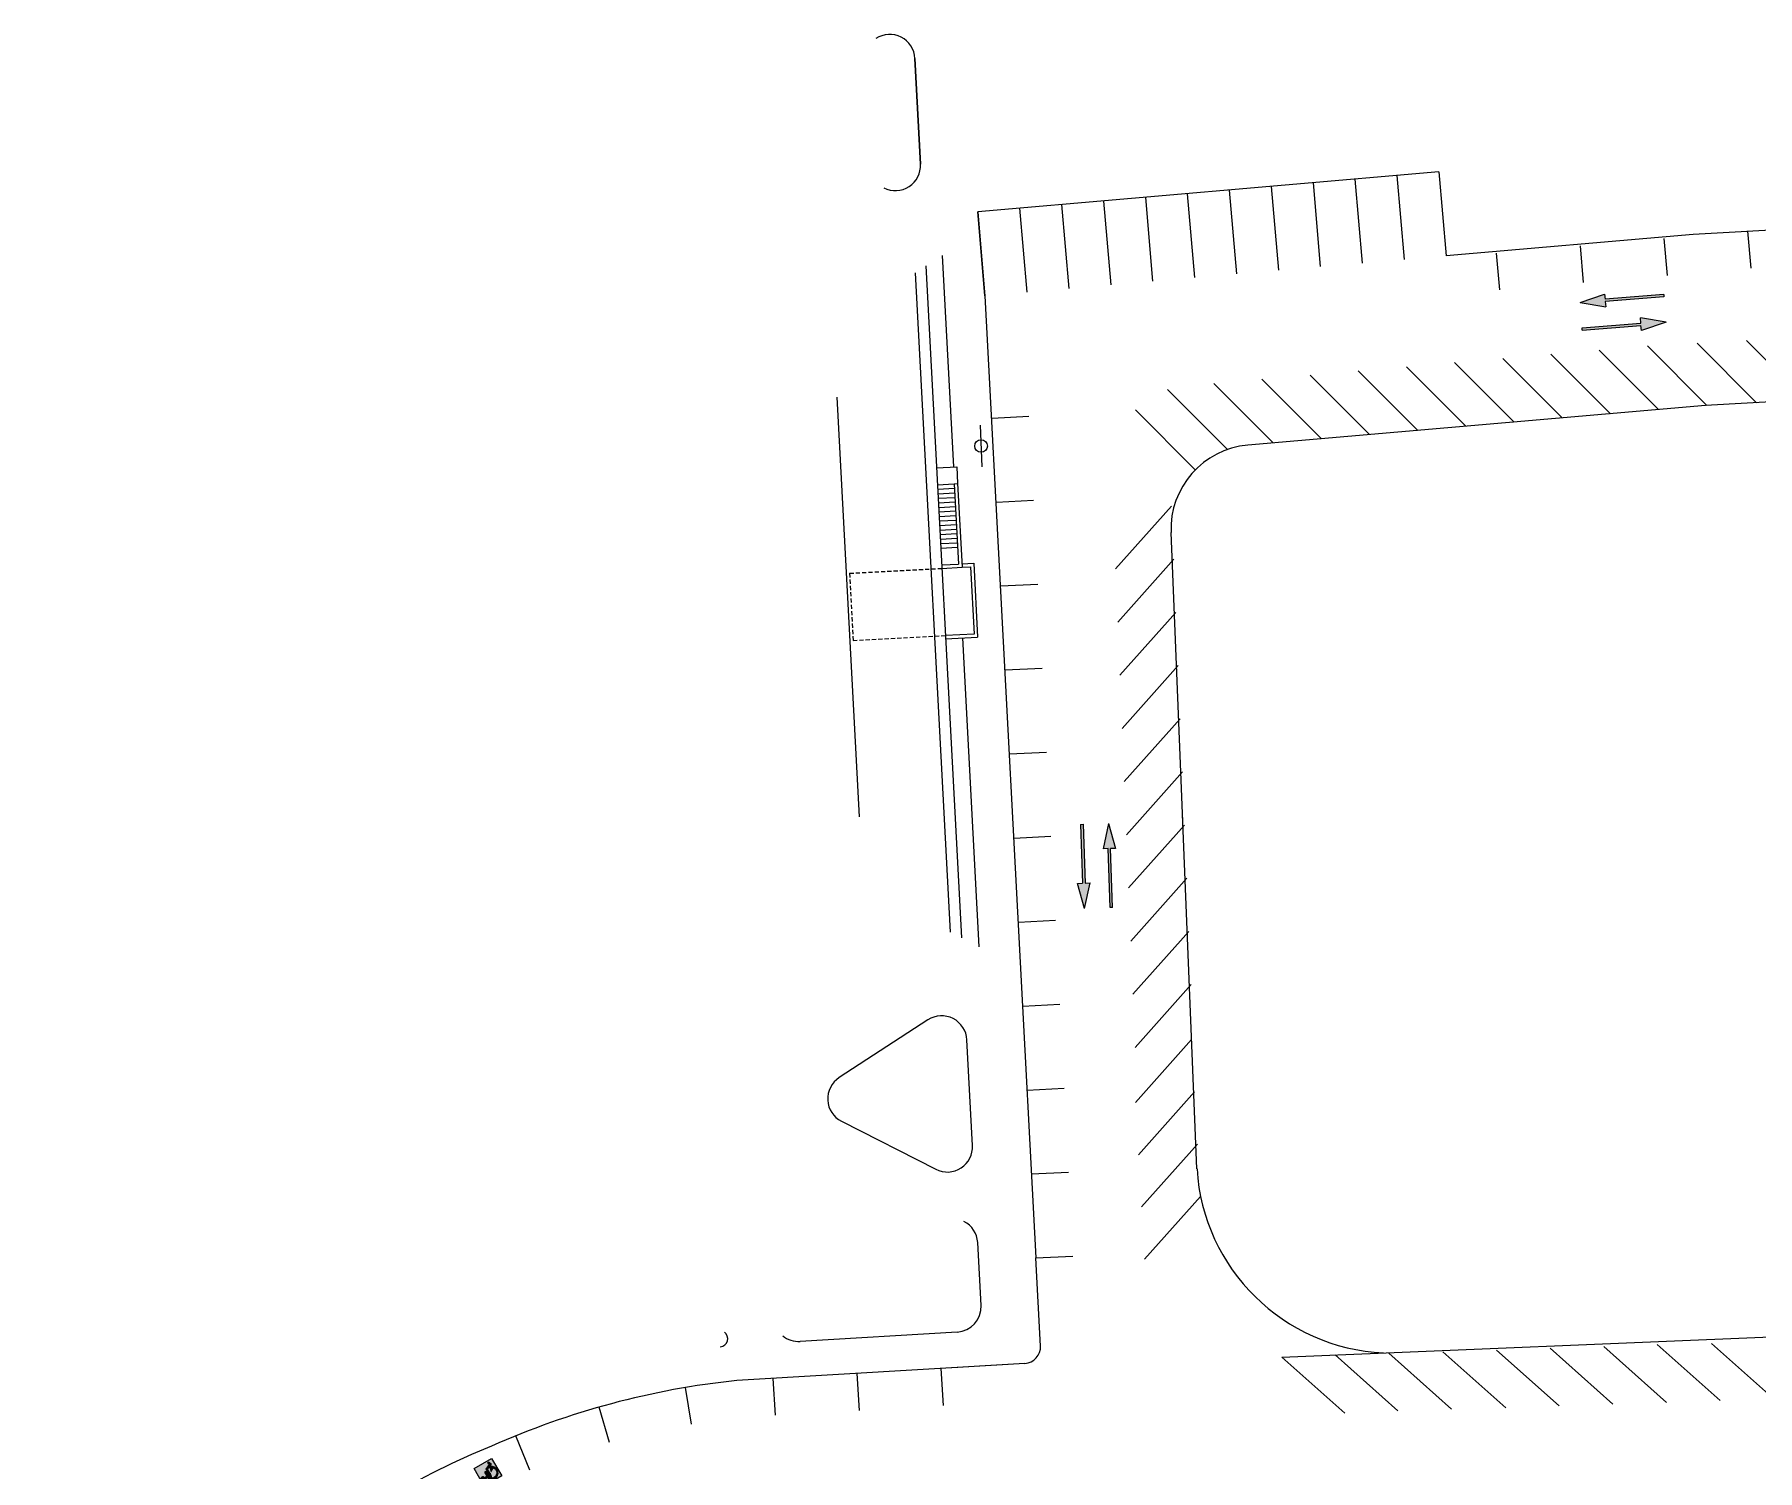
# Model space of a CAD drawing. Header units: millimetres. Extents: x 34038 to 35840, y 10511 to 10922.
# Drawn here: x 34836.2 to 34938.6, y 10783.7 to 10869.1 of the extents above; entities that cross this region are included whole.
import ezdxf

# ---------------------------------------------------------------- set-up
doc = ezdxf.new("R2010")
doc.units = ezdxf.units.MM
doc.linetypes.add('HIDDEN', pattern=[0.375, 0.25, -0.125])
for name, color, linetype in [('_0', 7, 'Continuous'), ('GUIA', 7, 'Continuous'), ('PINTURA BRANCA', 7, 'Continuous')]:
    doc.layers.add(name, color=color, linetype=linetype)

# ---------------------------------------------------------------- blocks, each defined once
blk = doc.blocks.new('A$C51C17A21')
at = {"layer": 'PINTURA BRANCA'}
h = blk.add_hatch(color=152, dxfattribs=at)
h.paths.add_polyline_path([(9.18, 9.16), (0, 9.16), (0, 0), (9.18, 0)])
edge = h.paths.add_edge_path(flags=16)
edge.add_line((5.42, 5.76), (5.42, 5.28))
edge.add_line((5.42, 5.28), (3.37, 5.27))
edge.add_line((3.37, 5.27), (3.43, 4.61))
edge.add_line((3.43, 4.61), (6.32, 4.61))
edge.add_line((6.32, 4.61), (7.29, 2.15))
edge.add_line((7.29, 2.15), (8.27, 2.56))
edge.add_line((8.27, 2.56), (8.46, 2.11))
edge.add_line((8.46, 2.11), (7.03, 1.5))
edge.add_line((7.03, 1.5), (5.99, 4.12))
edge.add_line((5.99, 4.12), (3.01, 4.12))
edge.add_line((3.01, 4.12), (2.54, 8.16))
edge.add_arc((3.21, 8.05), 0.674, 90.8611, 171.26519, ccw=False)
edge.add_line((3.2, 8.73), (3.43, 8.72))
edge.add_arc((3.42, 8.04), 0.683, 6.99311, 89.28843, ccw=False)
edge.add_line((4.1, 8.12), (4.1, 8.07))
edge.add_arc((3.37, 8.05), 0.728, -109.66773, 1.17652, ccw=False)
edge.add_line((3.13, 7.37), (3.31, 5.77))
edge.add_line((3.31, 5.77), (5.42, 5.76))
edge = h.paths.add_edge_path(flags=16)
edge.add_line((6.14, 2.95), (6.4, 2.33))
edge.add_arc((3.55, 3.57), 3.11, 302.00991, 336.55055, ccw=False)
edge.add_arc((3.61, 3.38), 2.92, 162.53179, 302.79361, ccw=False)
edge.add_arc((3.41, 3.34), 2.74, 108.78633, 160.4388, ccw=False)
edge.add_line((2.53, 5.94), (2.58, 5.48))
edge.add_arc((3.41, 3.34), 2.3, 111.23629, 160.23705)
edge.add_arc((3.61, 3.38), 2.47, 162.72014, 302.86373)
edge.add_arc((3.55, 3.57), 2.67, 301.94448, 346.71391)
h = blk.add_hatch(color=256, dxfattribs=at)
edge = h.paths.add_edge_path()
edge.add_arc((3.37, 8.05), 0.728, 250.33227, 361.17652)
edge.add_line((4.1, 8.07), (4.1, 8.12))
edge.add_arc((3.42, 8.04), 0.683, 6.99311, 89.28843)
edge.add_line((3.43, 8.72), (3.2, 8.73))
edge.add_arc((3.21, 8.05), 0.674, 90.8611, 171.26519)
edge.add_line((2.54, 8.16), (3.01, 4.12))
edge.add_line((3.01, 4.12), (5.99, 4.12))
edge.add_line((5.99, 4.12), (7.03, 1.5))
edge.add_line((7.03, 1.5), (8.46, 2.11))
edge.add_line((8.46, 2.11), (8.27, 2.56))
edge.add_line((8.27, 2.56), (7.29, 2.15))
edge.add_line((7.29, 2.15), (6.32, 4.61))
edge.add_line((6.32, 4.61), (3.43, 4.61))
edge.add_line((3.43, 4.61), (3.37, 5.27))
edge.add_line((3.37, 5.27), (5.42, 5.28))
edge.add_line((5.42, 5.28), (5.42, 5.76))
edge.add_line((5.42, 5.76), (3.31, 5.77))
edge.add_line((3.31, 5.77), (3.13, 7.37))
edge = h.paths.add_edge_path()
edge.add_arc((3.41, 3.34), 2.3, 111.23629, 160.23705, ccw=False)
edge.add_line((2.58, 5.48), (2.53, 5.94))
edge.add_arc((3.41, 3.34), 2.74, 108.78633, 160.4388)
edge.add_arc((3.61, 3.38), 2.92, 162.53179, 302.79361)
edge.add_arc((3.55, 3.57), 3.11, 302.00991, 336.55055)
edge.add_line((6.4, 2.33), (6.14, 2.95))
edge.add_arc((3.55, 3.57), 2.67, 301.94448, 346.71391, ccw=False)
edge.add_arc((3.61, 3.38), 2.47, 162.72014, 302.86373, ccw=False)
blk.add_lwpolyline([(9.18, 0), (0, 0), (0, 9.16), (9.18, 9.16)], close=True, dxfattribs=at)
blk.add_lwpolyline([(8.46, 2.11), (7.03, 1.5), (5.99, 4.12), (3.01, 4.12), (2.54, 8.16, -0.527104), (3.2, 8.73), (3.43, 8.72, -0.375354), (4.1, 8.12), (4.1, 8.07, -0.525258), (3.13, 7.37), (3.31, 5.77), (5.42, 5.77), (5.42, 5.28), (3.37, 5.27), (3.43, 4.61), (6.32, 4.61), (7.29, 2.15), (8.27, 2.56)], format="xyb", close=True, dxfattribs=at)
at = {"layer": 'PINTURA BRANCA', "color": 250}
for points in [[(3.13, 7.37, 0.525258), (4.1, 8.07), (4.1, 8.12, 0.375354), (3.43, 8.72), (3.2, 8.73, 0.365968), (2.54, 8.16), (3.01, 4.12), (5.99, 4.12), (7.03, 1.5), (8.46, 2.11), (8.27, 2.56), (7.29, 2.15), (6.32, 4.61), (3.43, 4.61), (3.37, 5.27), (5.42, 5.28), (5.42, 5.77), (3.31, 5.77)], [(1.25, 4.12, -0.217125), (2.58, 5.48), (2.53, 5.94, 0.229272), (0.83, 4.26, 0.701911), (5.19, 0.93, 0.151864), (6.4, 2.33), (6.14, 2.95, -0.197867), (4.96, 1.31, -0.701142)]]:
    blk.add_lwpolyline(points, format="xyb", close=True, dxfattribs=at)
at = {"layer": 'PINTURA BRANCA'}
for points in [[(6.4, 2.33, -0.151864), (5.19, 0.93, -0.701911), (0.83, 4.26, -0.229272), (2.53, 5.94)], [(6.14, 2.95, -0.197867), (4.96, 1.31, -0.701142), (1.25, 4.12, -0.217125), (2.58, 5.48, 0.046868)]]:
    blk.add_lwpolyline(points, format="xyb", dxfattribs=at)
for points in [[(2.58, 5.48), (2.53, 5.94)], [(6.14, 2.95), (6.4, 2.33)]]:
    blk.add_lwpolyline(points, dxfattribs=at)
blk = doc.blocks.new('POST')
at = {"color": 7}
blk.add_line((-4.93, 0), (4.93, 0), dxfattribs=at)
blk.add_circle((0, 0), 1.5, dxfattribs=at)

msp = doc.modelspace()

# ---------------------------------------------------------------- hatches: boundary and pattern name
for points in [[(34928.011, 10853.176), (34929.475, 10853.672), (34929.5, 10853.373), (34932.988, 10853.657), (34933, 10853.507), (34929.512, 10853.223), (34929.536, 10852.924)], [(34933.123, 10851.999), (34931.659, 10851.503), (34931.634, 10851.802), (34928.146, 10851.518), (34928.134, 10851.668), (34931.622, 10851.952), (34931.598, 10852.251)], [(34898.573, 10817.157), (34898.147, 10818.643), (34898.447, 10818.654), (34898.327, 10822.152), (34898.477, 10822.157), (34898.596, 10818.659), (34898.896, 10818.669)], [(34899.989, 10822.208), (34900.415, 10820.722), (34900.115, 10820.712), (34900.235, 10817.214), (34900.085, 10817.209), (34899.966, 10820.707), (34899.666, 10820.696)]]:
    msp.add_hatch(color=256).paths.add_polyline_path(points)

# ---------------------------------------------------------------- linework, layer by layer
at = {"color": 2}
for p, q in [((34888.486, 10867.685), (34888.819, 10861.399)), ((34888.819, 10861.399), (34888.486, 10867.685)), ((34889.14, 10855.345), (34891.256, 10815.401)), ((34888.511, 10854.936), (34890.587, 10815.742)), ((34883.844, 10847.554), (34885.166, 10822.589)), ((34883.844, 10847.554), (34885.166, 10822.589)), ((34890.827, 10842.396), (34891.08, 10837.623)), ((34891.027, 10842.407), (34891.291, 10837.434)), ((34891.291, 10837.434), (34891.79, 10837.46)), ((34891.79, 10837.46), (34892.002, 10833.466)), ((34892.002, 10833.466), (34890.304, 10833.376))]:
    msp.add_line(p, q, dxfattribs=at)
for p, q in [((34888.486, 10867.685), (34888.819, 10861.399)), ((34890.108, 10855.975), (34890.774, 10843.395)), ((34928.011, 10853.176), (34929.475, 10853.672)), ((34928.011, 10853.176), (34929.536, 10852.924)), ((34929.475, 10853.672), (34929.5, 10853.373)), ((34932.988, 10853.657), (34929.5, 10853.373)), ((34933, 10853.507), (34929.512, 10853.223)), ((34929.512, 10853.223), (34929.536, 10852.924)), ((34932.988, 10853.657), (34933, 10853.507)), ((34931.622, 10851.952), (34931.598, 10852.251)), ((34933.123, 10851.999), (34931.598, 10852.251)), ((34928.134, 10851.668), (34931.622, 10851.952)), ((34928.146, 10851.518), (34928.134, 10851.668)), ((34928.146, 10851.518), (34931.634, 10851.802)), ((34931.659, 10851.503), (34931.634, 10851.802)), ((34933.123, 10851.999), (34931.659, 10851.503)), ((34891.313, 10833.229), (34892.285, 10814.878)), ((34898.327, 10822.152), (34898.477, 10822.157)), ((34898.327, 10822.152), (34898.447, 10818.654)), ((34898.477, 10822.157), (34898.596, 10818.659)), ((34899.989, 10822.208), (34899.666, 10820.696)), ((34899.989, 10822.208), (34900.415, 10820.722)), ((34899.966, 10820.707), (34899.666, 10820.696)), ((34900.085, 10817.209), (34899.966, 10820.707)), ((34900.415, 10820.722), (34900.115, 10820.712)), ((34900.235, 10817.214), (34900.115, 10820.712)), ((34898.147, 10818.643), (34898.447, 10818.654)), ((34898.573, 10817.157), (34898.147, 10818.643)), ((34898.573, 10817.157), (34898.896, 10818.669)), ((34898.596, 10818.659), (34898.896, 10818.669)), ((34900.235, 10817.214), (34900.085, 10817.209)), ((34895.955, 10791.143), (34895.681, 10796.375)), ((34895.955, 10791.143), (34895.681, 10796.375))]:
    msp.add_line(p, q)
at = {"linetype": 'Continuous'}
for p, q in [((34889.776, 10843.342), (34890.974, 10843.406)), ((34889.843, 10842.074), (34890.842, 10842.127)), ((34889.857, 10841.804), (34890.856, 10841.857)), ((34889.872, 10841.535), (34890.87, 10841.588)), ((34889.886, 10841.265), (34890.885, 10841.318)), ((34889.9, 10840.995), (34890.899, 10841.048)), ((34889.914, 10840.726), (34890.913, 10840.779)), ((34889.929, 10840.456), (34890.927, 10840.509)), ((34889.943, 10840.186), (34890.942, 10840.239)), ((34889.957, 10839.917), (34890.956, 10839.97)), ((34889.972, 10839.647), (34890.97, 10839.7)), ((34889.986, 10839.378), (34890.985, 10839.431)), ((34890, 10839.108), (34890.999, 10839.161)), ((34890.014, 10838.838), (34891.013, 10838.891)), ((34890.029, 10838.569), (34891.027, 10838.622)), ((34895.015, 10790.105), (34877.901, 10789.09)), ((34895.015, 10790.105), (34877.901, 10789.09))]:
    msp.add_line(p, q, dxfattribs=at)
at = {"color": 7}
for p, q in [((34890.974, 10843.406), (34891.027, 10842.407)), ((34889.261, 10810.526), (34883.984, 10807.095)), ((34889.261, 10810.526), (34883.984, 10807.095)), ((34891.91, 10803.062), (34891.577, 10809.348)), ((34891.91, 10803.062), (34891.577, 10809.348)), ((34884.122, 10804.5), (34889.732, 10801.646)), ((34884.122, 10804.5), (34889.732, 10801.646)), ((34892.414, 10793.548), (34892.216, 10797.297)), ((34891.005, 10791.971), (34881.666, 10791.417))]:
    msp.add_line(p, q, dxfattribs=at)
at = {"color": 7, "linetype": 'Continuous'}
msp.add_line((34889.829, 10842.343), (34890.827, 10842.396), dxfattribs=at)
at = {"color": 2, "linetype": 'Continuous'}
for p, q in [((34890.827, 10842.396), (34891.027, 10842.407)), ((34890.082, 10837.57), (34891.08, 10837.623)), ((34890.092, 10837.37), (34891.291, 10837.434)), ((34891.28, 10837.634), (34891.979, 10837.671)), ((34891.979, 10837.671), (34892.212, 10833.277)), ((34890.314, 10833.176), (34892.212, 10833.277))]:
    msp.add_line(p, q, dxfattribs=at)
at = {"color": 2, "linetype": 'HIDDEN'}
for p, q in [((34884.599, 10837.079), (34890.092, 10837.37)), ((34884.599, 10837.079), (34884.81, 10833.085)), ((34884.81, 10833.085), (34890.304, 10833.376))]:
    msp.add_line(p, q, dxfattribs=at)
at = {"color": 2}
for centre, start, end in [((34886.988, 10867.605), 3.0329, 123.0329), ((34886.988, 10867.605), 3.0329, 123.0329), ((34887.321, 10861.32), 243.0329, 3.0329)]:
    msp.add_arc(centre, 1.5, start, end, dxfattribs=at)
for centre, radius, start, end in [((34886.988, 10867.605), 1.5, 3.0329, 123.0329), ((34887.321, 10861.32), 1.5, 243.0329, 3.0329), ((34884.802, 10805.837), 1.5, 123.0329, 243.0329), ((34876.861, 10791.586), 0.5, 276.97116, 51.00175), ((34881.577, 10792.914), 1.5, 231.00175, 273.39515), ((34881.333, 10740.954), 47.762, 112.15834, 161.03484)]:
    msp.add_arc(centre, radius, start, end)
at = {"color": 7}
for centre, radius, start, end in [((34890.079, 10809.268), 1.5, 3.0329, 123.0329), ((34890.412, 10802.983), 1.5, 243.0329, 3.0329), ((34916.881, 10802.375), 11.652, 183.46936, 267.32514), ((34890.718, 10797.217), 1.5, 3.0329, 63.0329), ((34890.916, 10793.468), 1.5, 273.39515, 3.0329)]:
    msp.add_arc(centre, radius, start, end, dxfattribs=at)
at = {"linetype": 'Continuous'}
msp.add_arc((34882.88, 10741.283), 48.066, 95.94645, 114.01452, dxfattribs=at)
at = {"layer": '_0'}
msp.add_line((34895.015, 10790.105), (34890.682, 10789.848), dxfattribs=at)
at = {"layer": '_0', "color": 2}
for p, q in [((34891.008, 10789.848), (34891.008, 10789.868)), ((34894.008, 10790.026), (34894.008, 10790.046))]:
    msp.add_line(p, q, dxfattribs=at)
at = {"layer": 'GUIA', "linetype": 'Continuous'}
for p, q in [((34919.616, 10860.931), (34892.219, 10858.557)), ((34892.651, 10853.576), (34892.219, 10858.557)), ((34934.74, 10857.222), (34920.048, 10855.949)), ((34944.099, 10857.734), (34934.74, 10857.222)), ((34935.459, 10847.046), (34908.272, 10844.691)), ((34904.428, 10821.82), (34903.707, 10839.506)), ((34905.25, 10801.67), (34904.39, 10822.764)), ((34910.3, 10790.486), (34954.47, 10792.309)), ((34895.015, 10790.105), (34877.901, 10789.09))]:
    msp.add_line(p, q, dxfattribs=at)
at = {"layer": 'GUIA'}
for p, q in [((34892.651, 10853.576), (34895.681, 10796.375)), ((34942.651, 10847.44), (34935.459, 10847.046))]:
    msp.add_line(p, q, dxfattribs=at)
at = {"layer": 'GUIA', "linetype": 'Continuous'}
msp.add_arc((34908.703, 10839.71), 5, 94.95167, 182.33429, dxfattribs=at)
at = {"layer": 'GUIA', "color": 7, "linetype": 'Continuous'}
msp.add_arc((34894.956, 10791.104), 1, 273.39515, 2.99619, dxfattribs=at)
at = {"layer": 'PINTURA BRANCA'}
for p, q in [((34912.144, 10860.283), (34912.576, 10855.302)), ((34914.635, 10860.499), (34915.067, 10855.518)), ((34917.126, 10860.715), (34917.557, 10855.734)), ((34919.616, 10860.931), (34920.048, 10855.949)), ((34902.182, 10859.42), (34902.613, 10854.439)), ((34904.672, 10859.636), (34905.104, 10854.655)), ((34907.163, 10859.852), (34907.595, 10854.87)), ((34909.654, 10860.068), (34910.085, 10855.086)), ((34892.219, 10858.557), (34892.651, 10853.576)), ((34894.71, 10858.773), (34895.141, 10853.791)), ((34897.2, 10858.989), (34897.632, 10854.007)), ((34899.691, 10859.204), (34900.123, 10854.223)), ((34937.973, 10857.407), (34938.163, 10855.215)), ((34928.011, 10856.544), (34928.201, 10854.352)), ((34932.992, 10856.976), (34933.182, 10854.784)), ((34923.029, 10856.112), (34923.219, 10853.921)), ((34926.287, 10850.093), (34929.822, 10846.558)), ((34926.287, 10850.093), (34929.822, 10846.558)), ((34929.15, 10850.342), (34932.685, 10846.806)), ((34929.15, 10850.342), (34932.685, 10846.806)), ((34932.013, 10850.59), (34935.548, 10847.054)), ((34932.013, 10850.59), (34935.548, 10847.054)), ((34934.966, 10850.748), (34938.501, 10847.213)), ((34937.915, 10850.91), (34941.451, 10847.374)), ((34914.834, 10849.101), (34918.369, 10845.566)), ((34914.834, 10849.101), (34918.369, 10845.566)), ((34917.697, 10849.349), (34921.232, 10845.814)), ((34917.697, 10849.349), (34921.232, 10845.814)), ((34920.56, 10849.597), (34924.096, 10846.062)), ((34920.56, 10849.597), (34924.096, 10846.062)), ((34923.423, 10849.845), (34926.959, 10846.31)), ((34923.423, 10849.845), (34926.959, 10846.31)), ((34903.498, 10847.992), (34907.059, 10844.431)), ((34906.244, 10848.357), (34909.78, 10844.821)), ((34906.244, 10848.357), (34909.78, 10844.821)), ((34909.107, 10848.605), (34912.643, 10845.07)), ((34909.107, 10848.605), (34912.643, 10845.07)), ((34911.97, 10848.853), (34915.506, 10845.318)), ((34911.97, 10848.853), (34915.506, 10845.318)), ((34893.068, 10846.306), (34895.265, 10846.421)), ((34901.59, 10846.789), (34905.151, 10843.228)), ((34893.329, 10841.313), (34895.526, 10841.428)), ((34903.742, 10841.068), (34900.414, 10837.337)), ((34903.871, 10837.908), (34900.543, 10834.177)), ((34893.591, 10836.32), (34895.788, 10836.435)), ((34904, 10834.747), (34900.672, 10831.016)), ((34904.129, 10831.587), (34900.8, 10827.856)), ((34893.852, 10831.327), (34896.049, 10831.442)), ((34904.257, 10828.426), (34900.929, 10824.695)), ((34894.113, 10826.334), (34896.31, 10826.449)), ((34904.386, 10825.266), (34901.058, 10821.534)), ((34894.375, 10821.34), (34896.572, 10821.455)), ((34904.515, 10822.105), (34901.187, 10818.374)), ((34904.644, 10818.945), (34901.316, 10815.213)), ((34894.636, 10816.347), (34896.833, 10816.462)), ((34904.773, 10815.784), (34901.445, 10812.053)), ((34904.902, 10812.624), (34901.573, 10808.892)), ((34894.897, 10811.354), (34897.094, 10811.469)), ((34904.933, 10809.354), (34901.605, 10805.623)), ((34895.159, 10806.361), (34897.356, 10806.476)), ((34905.111, 10806.248), (34901.783, 10802.517)), ((34905.288, 10803.142), (34901.96, 10799.411)), ((34905.288, 10803.142), (34901.96, 10799.411)), ((34905.288, 10803.142), (34901.96, 10799.411)), ((34895.42, 10801.368), (34897.617, 10801.483)), ((34905.465, 10800.036), (34902.137, 10796.305)), ((34895.681, 10796.375), (34897.878, 10796.49)), ((34916.642, 10790.725), (34920.373, 10787.397)), ((34919.864, 10790.799), (34923.595, 10787.471)), ((34923.049, 10790.906), (34926.78, 10787.578)), ((34926.234, 10791.013), (34929.965, 10787.685)), ((34929.419, 10791.12), (34933.15, 10787.792)), ((34932.604, 10791.227), (34936.335, 10787.899)), ((34935.834, 10791.293), (34939.566, 10787.965)), ((34890.183, 10787.615), (34890.053, 10789.811)), ((34910.3, 10790.486), (34914.031, 10787.158)), ((34913.459, 10790.617), (34917.19, 10787.288)), ((34875.217, 10786.504), (34874.85, 10788.673)), ((34880.201, 10787.023), (34880.07, 10789.219)), ((34885.192, 10787.319), (34885.062, 10789.515)), ((34870.333, 10785.399), (34869.731, 10787.515)), ((34865.599, 10783.768), (34864.77, 10785.806))]:
    msp.add_line(p, q, dxfattribs=at)

# ---------------------------------------------------------------- block references
at = {"xscale": 0.25, "yscale": 0.25, "zscale": 0.25, "rotation": 272.4791497163263}
msp.add_blockref('POST', (34892.416, 10844.641), dxfattribs=at)
at = {"layer": 'PINTURA BRANCA', "xscale": 0.1307077715821631, "yscale": 0.1307077715821631, "zscale": 0.1307077715821631, "rotation": 119.9910082548983}
msp.add_blockref('A$C51C17A21', (34863.934, 10783.417), dxfattribs=at)

doc.saveas('drawing.dxf')
